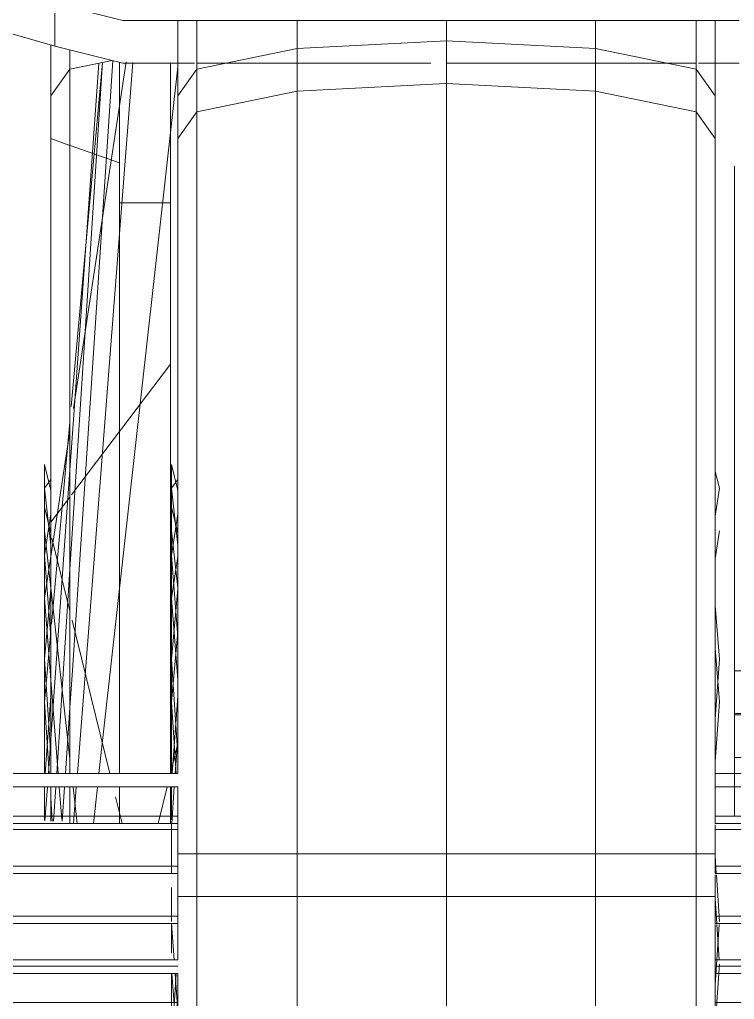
# Model space of a CAD drawing. Header units: millimetres. Extents: x 47511 to 319330, y -16764 to 12078.
# Drawn here: x 98222.7 to 98272.7, y 372.7 to 441.2 of the extents above; entities that cross this region are included whole.
import ezdxf

# ---------------------------------------------------------------- set-up
doc = ezdxf.new("R2010")
doc.units = ezdxf.units.MM
doc.linetypes.add('Dash - Tight', pattern=[4.5, 3, -1.5])
doc.layers.add('A-GENM', color=7, linetype='Continuous', lineweight=5)
doc.layers.add('E-LUM-CIRC', color=5, linetype='Dash - Tight', lineweight=30)
doc.layers.add('G-IMPT', color=7, linetype='Continuous', lineweight=13, true_color=0xc0c0c0)

# ---------------------------------------------------------------- blocks, each defined once
blk = doc.blocks.new('Bicycle_ATB_10197 - Bike ATB2_skp_-V13-S_1000_LB_Basement')
at = {"layer": 'G-IMPT', "lineweight": 5}
for p, q in [((268.503, 19.244), (272.508, 18.798)), ((280.48, 19.244), (275.571, 18.798)), ((280.48, 19.244), (285.493, 18.912)), ((275.041, 18.75), (260.9, 17.464)), ((267.912, 18.798), (266.147, 17.464)), ((272.508, 18.798), (284.473, 17.464)), ((288.823, 18.6), (286.459, 18.448)), ((287.206, 18.798), (288.822, 18.691)), ((285.505, 18.386), (271.188, 17.464)), ((259.821, 17.366), (235.734, 15.176)), ((269.068, 17.328), (235.735, 15.181)), ((265.983, 17.34), (256.841, 10.434)), ((271.188, 17.464), (269.068, 17.328)), ((288.991, 17.214), (286.454, 17.015)), ((286.455, 17.243), (288.991, 16.961)), ((285.503, 16.941), (235.738, 13.05)), ((288.991, 11.295), (286.433, 10.666)), ((285.487, 10.434), (283.394, 9.919))]:
    blk.add_line(p, q, dxfattribs=at)
blk = doc.blocks.new('Bicycle_ATB_10197 - Bike ATB2_skp_-V14-S_1000_LB_Basement')
at = {"layer": 'G-IMPT', "lineweight": 5}
for p, q in [((299.385, 19.205), (301.739, 19.038)), ((314.966, 19.244), (309.257, 18.798)), ((314.966, 19.244), (317.893, 18.798)), ((321.339, 19.244), (319.523, 18.798)), ((309.257, 18.798), (302.695, 18.285)), ((302.706, 18.97), (305.13, 18.798)), ((305.13, 18.798), (323.956, 17.464)), ((319.181, 18.714), (314.096, 17.464)), ((317.893, 18.798), (326.638, 17.464)), ((299.369, 17.991), (301.743, 17.833)), ((301.742, 18.21), (299.487, 18.034)), ((302.696, 17.77), (307.303, 17.464)), ((313.444, 17.304), (302.7, 14.664)), ((307.303, 17.464), (309.937, 17.289)), ((309.937, 17.289), (352.589, 14.459)), ((323.956, 17.464), (325.509, 17.354)), ((325.509, 17.354), (352.41, 15.448)), ((328.242, 17.22), (352.499, 13.52)), ((299.209, 15.822), (301.75, 15.538)), ((302.699, 15.433), (352.161, 9.919)), ((301.072, 14.264), (299.209, 13.806))]:
    blk.add_line(p, q, dxfattribs=at)
blk = doc.blocks.new('Bicycle_ATB_10197 - Bike ATB2_skp_-V15-S_1000_LB_Basement')
blk.add_blockref('Bicycle_ATB_10197 - Bike ATB2_skp_-V14-S_1000_LB_Basement', (0, 0))
at = {"extrusion": (0, 0, -1), "zscale": -1}
blk.add_blockref('Bicycle_ATB_10197 - Bike ATB2_skp_-V13-S_1000_LB_Basement', (-588.2, 0), dxfattribs=at)
blk = doc.blocks.new('Bicycle_ATB_10197 - Bike ATB2_skp_-8137462-S_1000_LB_Basement')
at = {"layer": 'G-IMPT', "lineweight": 5}
for p, q in [((110.26, 0), (112.44, 0)), ((112.44, 0), (114.62, 0)), ((116.8, 0), (114.62, 0)), ((114.62, 0), (116.8, 0)), ((116.8, 0), (117.27, 0)), ((117.27, 0), (117.74, 0)), ((118.68, 0), (118.21, 0)), ((118.68, 0), (120.58, 0)), ((120.58, 0), (122.49, 0)), ((126.3, 0), (124.4, 0)), ((124.4, 0), (126.3, 0))]:
    blk.add_line(p, q, dxfattribs=at)
at = {"layer": 'G-IMPT', "lineweight": 5, "flags": 128}
for points in [[(114.62, 0), (112.44, 0), (110.26, 0)], [(118.21, 0), (117.74, 0), (117.27, 0), (116.8, 0)], [(117.74, 0), (118.21, 0), (118.68, 0)], [(122.49, 0), (120.58, 0), (118.68, 0)], [(126.3, 0), (127.86, 0), (129.41, 0), (130.97, 0), (132.52, 0)], [(132.52, 0), (130.97, 0), (129.41, 0), (127.86, 0), (126.3, 0)], [(132.52, 0), (135.21, 0), (137.9, 0), (140.58, 0), (143.27, 0)], [(143.27, 0), (140.58, 0), (137.9, 0), (135.21, 0), (132.52, 0)], [(143.27, 0), (142.74, 0), (142.22, 0), (141.69, 0), (141.16, 0)], [(141.16, 0), (142.72, 0), (144.27, 0), (145.83, 0), (147.38, 0)], [(147.38, 0), (145.83, 0), (144.27, 0), (142.72, 0), (141.16, 0)], [(141.16, 0), (141.69, 0), (142.22, 0), (142.74, 0), (143.27, 0)], [(147.38, 0), (148.4, 0), (149.41, 0), (150.43, 0), (151.44, 0)], [(151.44, 0), (150.43, 0), (149.41, 0), (148.4, 0), (147.38, 0)], [(151.44, 0), (154.31, 0), (157.18, 0), (160.05, 0), (162.92, 0)], [(162.92, 0), (160.05, 0), (157.18, 0), (154.31, 0), (151.44, 0)], [(162.92, 0), (161.46, 0), (160, 0), (158.54, 0), (157.08, 0)], [(157.08, 0), (158.1, 0), (159.11, 0), (160.13, 0), (161.14, 0)], [(161.14, 0), (160.13, 0), (159.11, 0), (158.1, 0), (157.08, 0)], [(157.08, 0), (158.54, 0), (160, 0), (161.46, 0), (162.92, 0)], [(161.14, 0), (161.49, 0), (161.85, 0), (162.2, 0), (162.55, 0)], [(162.55, 0), (162.2, 0), (161.85, 0), (161.49, 0), (161.14, 0)], [(162.55, 0), (165.26, 0), (167.96, 0), (170.67, 0), (173.38, 0)], [(173.38, 0), (170.67, 0), (167.96, 0), (165.26, 0), (162.55, 0)], [(173.38, 0), (171.16, 0), (168.94, 0), (166.73, 0), (164.51, 0)], [(164.51, 0), (164.86, 0), (165.21, 0), (165.57, 0), (165.92, 0)], [(165.92, 0), (165.57, 0), (165.21, 0), (164.86, 0), (164.51, 0)], [(164.51, 0), (166.73, 0), (168.94, 0), (171.16, 0), (173.38, 0)]]:
    blk.add_lwpolyline(points, dxfattribs=at)
blk = doc.blocks.new('Bicycle_ATB_10197 - Bike ATB2_skp_-8137463-S_1000_LB_Basement')
at = {"layer": 'G-IMPT', "lineweight": 5}
for p, q in [((79.641, 24), (81.669, 24)), ((81.669, 24), (83.759, 24)), ((83.759, 24), (86.746, 24)), ((83.759, 24), (83.759, 15.121)), ((86.84, 15.121), (86.84, 24))]:
    blk.add_line(p, q, dxfattribs=at)
at = {"xscale": 0.6375951415095663, "yscale": 0.6375951415095663, "zscale": 0.6375951415095663}
blk.add_blockref('Bicycle_ATB_10197 - Bike ATB2_skp_-8137462-S_1000_LB_Basement', (11.617, 24), dxfattribs=at)
blk = doc.blocks.new('Bicycle_ATB_10197 - BikeATB2D_dwg_Bike ATB2_skp_-2255-Ref_ Level-8137496-S_1000_LB_Basement')
at = {"layer": 'G-IMPT', "lineweight": 5}
blk.add_line((321.339, 19.244), (319.523, 18.798), dxfattribs=at)
at = {"layer": 'G-IMPT', "lineweight": 5, "flags": 128}
for points in [[(267.912, 18.798), (268.503, 19.244), (272.508, 18.798)], [(287.206, 18.798), (280.48, 19.244), (275.571, 18.798)], [(317.893, 18.798), (314.966, 19.244), (309.257, 18.798)]]:
    blk.add_lwpolyline(points, dxfattribs=at)
blk = doc.blocks.new('Bicycle_ATB_10197 - BikeATB2D_dwg_Bike ATB2_skp_-2256-Ref_ Level-8137497-S_1000_LB_Basement')
at = {"layer": 'G-IMPT', "lineweight": 5}
for p, q in [((321.339, 19.244), (319.523, 18.798)), ((299.719, 19.181), (305.13, 18.798))]:
    blk.add_line(p, q, dxfattribs=at)
at = {"layer": 'G-IMPT', "lineweight": 5, "flags": 128}
for points in [[(267.912, 18.798), (268.503, 19.244), (272.508, 18.798)], [(283.078, 19.072), (280.48, 19.244), (275.571, 18.798)], [(317.893, 18.798), (314.966, 19.244), (309.257, 18.798)]]:
    blk.add_lwpolyline(points, dxfattribs=at)
blk = doc.blocks.new('Bicycle_ATB_10197 - BikeATB2D_dwg_Bike ATB2_skp_-2257-Ref_ Level-8137498-S_1000_LB_Basement')
at = {"extrusion": (0, 0, -1), "zscale": -1}
blk.add_blockref('Bicycle_ATB_10197 - BikeATB2D_dwg_Bike ATB2_skp_-2255-Ref_ Level-8137496-S_1000_LB_Basement', (-588.2, 0), dxfattribs=at)
blk.add_blockref('Bicycle_ATB_10197 - BikeATB2D_dwg_Bike ATB2_skp_-2256-Ref_ Level-8137497-S_1000_LB_Basement', (0, 0))
blk = doc.blocks.new('Bicycle_ATB_10197 - BikeATB2D_dwg_Bike ATB2_skp_wheel-2258-Ref_ Level-8137499-S_1000_LB_Basement')
at = {"layer": 'G-IMPT', "lineweight": 5}
for p, q in [((333.277, 37.898), (330.917, 37.898)), ((330.989, 38.344), (333.276, 38.344)), ((385.23, 37.898), (381.657, 37.898)), ((330.746, 36.564), (333.281, 36.564)), ((330.746, 29.534), (333.305, 29.534)), ((334.243, 29.534), (383.952, 29.534))]:
    blk.add_line(p, q, dxfattribs=at)
at = {"layer": 'G-IMPT', "lineweight": 5, "flags": 128}
for points in [[(334.234, 36.564), (383.534, 36.564), (381.657, 37.898), (334.244, 37.898)], [(334.243, 38.344), (335.577, 38.344), (337.799, 38.344), (340.022, 38.344), (342.244, 38.344), (344.056, 38.344), (345.867, 38.344), (347.679, 38.344), (349.491, 38.344), (350.673, 38.344), (351.856, 38.344), (353.038, 38.344), (354.221, 38.344), (354.632, 38.344), (355.042, 38.344), (355.453, 38.344), (355.864, 38.344), (355.453, 38.344), (355.042, 38.344), (354.632, 38.344), (354.221, 38.344), (353.038, 38.344), (351.856, 38.344), (350.673, 38.344), (349.491, 38.344), (347.679, 38.344), (345.867, 38.344), (344.056, 38.344), (342.244, 38.344), (340.022, 38.344), (337.799, 38.344), (335.577, 38.344), (334.244, 38.344)], [(384.14, 33.612), (383.534, 36.564), (384.884, 36.564)]]:
    blk.add_lwpolyline(points, dxfattribs=at)
blk.add_blockref('Bicycle_ATB_10197 - BikeATB2D_dwg_Bike ATB2_skp_-2257-Ref_ Level-8137498-S_1000_LB_Basement', (34.525, 19.1))
blk = doc.blocks.new('Bicycle_ATB_10197 - BikeATB2D_dwg_Bike ATB2_skp_-2263-Ref_ Level-8137513-S_1000_LB_Basement')
at = {"layer": 'G-IMPT', "lineweight": 5}
for p, q in [((34.315, 30.777), (33.435, 30.777)), ((45.685, 14.325), (45.685, -2.143)), ((46.565, 14.249), (46.565, -2.143))]:
    blk.add_line(p, q, dxfattribs=at)
at = {"layer": 'G-IMPT', "lineweight": 5, "flags": 128}
blk.add_lwpolyline([(35.762, 30.777), (34.315, 30.777), (34.315, 29.678)], dxfattribs=at)
blk = doc.blocks.new('Bicycle_ATB_10197 - BikeATB2D_dwg_Bike ATB2_skp_-2268-Ref_ Level-8137518-S_1000_LB_Basement')
at = {"layer": 'G-IMPT', "lineweight": 5}
for p, q in [((104.26, 0), (102.35, 0)), ((102.35, 0), (104.26, 0))]:
    blk.add_line(p, q, dxfattribs=at)
at = {"layer": 'G-IMPT', "lineweight": 5, "flags": 128}
for points in [[(126.3, 0), (124.4, 0), (122.49, 0), (120.58, 0), (118.68, 0), (118.21, 0), (117.74, 0), (117.27, 0), (116.8, 0), (114.62, 0), (112.44, 0), (110.26, 0), (108.08, 0), (106.17, 0)], [(106.17, 0), (108.08, 0), (110.26, 0), (112.44, 0), (114.62, 0), (116.8, 0), (117.27, 0), (117.74, 0), (118.21, 0), (118.68, 0), (120.58, 0), (122.49, 0), (124.4, 0), (126.3, 0), (127.86, 0), (129.41, 0), (130.97, 0), (132.52, 0), (135.21, 0), (137.9, 0), (140.58, 0), (143.27, 0), (142.74, 0), (142.22, 0), (141.69, 0), (141.16, 0), (142.72, 0), (144.27, 0), (145.83, 0), (147.38, 0), (148.4, 0), (149.41, 0), (150.43, 0), (151.44, 0), (154.31, 0), (157.18, 0), (160.05, 0), (162.92, 0), (161.46, 0), (160, 0), (158.54, 0), (157.08, 0), (158.1, 0), (159.11, 0), (160.13, 0), (161.14, 0), (161.49, 0), (161.85, 0), (162.2, 0), (162.55, 0), (165.26, 0), (167.96, 0), (170.67, 0), (173.38, 0), (171.16, 0), (168.94, 0), (166.73, 0), (164.51, 0), (164.86, 0), (165.21, 0), (165.57, 0), (165.92, 0), (165.57, 0), (165.21, 0), (164.86, 0), (164.51, 0), (166.73, 0), (168.94, 0), (171.16, 0), (173.38, 0), (170.67, 0), (167.96, 0), (165.26, 0), (162.55, 0), (162.2, 0), (161.85, 0), (161.49, 0), (161.14, 0), (160.13, 0), (159.11, 0), (158.1, 0), (157.08, 0), (158.54, 0), (160, 0), (161.46, 0), (162.92, 0), (160.05, 0), (157.18, 0), (154.31, 0), (151.44, 0), (150.43, 0), (149.41, 0), (148.4, 0), (147.38, 0), (145.83, 0), (144.27, 0), (142.72, 0), (141.16, 0), (141.69, 0), (142.22, 0), (142.74, 0), (143.27, 0), (140.58, 0), (137.9, 0), (135.21, 0), (132.52, 0), (130.97, 0), (129.41, 0), (127.86, 0), (126.3, 0)]]:
    blk.add_lwpolyline(points, dxfattribs=at)
blk = doc.blocks.new('Bicycle_ATB_10197 - BikeATB2D_dwg_Bike ATB2_skp_-2269-Ref_ Level-8137519-S_1000_LB_Basement')
at = {"layer": 'G-IMPT', "lineweight": 5}
for p, q in [((78.682, 24), (76.654, 24)), ((83.759, 24), (78.682, 24))]:
    blk.add_line(p, q, dxfattribs=at)
at = {"layer": 'G-IMPT', "lineweight": 5, "flags": 128}
blk.add_lwpolyline([(83.759, 15.121), (83.759, 24), (86.84, 24), (86.84, 15.121)], dxfattribs=at)
at = {"xscale": 0.6375951415095663, "yscale": 0.6375951415095663, "zscale": 0.6375951415095663}
blk.add_blockref('Bicycle_ATB_10197 - BikeATB2D_dwg_Bike ATB2_skp_-2268-Ref_ Level-8137518-S_1000_LB_Basement', (11.617, 24), dxfattribs=at)
blk = doc.blocks.new('Bicycle_ATB_10197 - BikeATB2D_dwg-8137488-S_1000_LB_Basement')
at = {"xscale": 1.06560223676661, "yscale": 1.06560223676661, "zscale": 1.06560223676661}
blk.add_blockref('Bicycle_ATB_10197 - BikeATB2D_dwg_Bike ATB2_skp_-2263-Ref_ Level-8137513-S_1000_LB_Basement', (-702.82, 21.033), dxfattribs=at)
for name, p in [('Bicycle_ATB_10197 - BikeATB2D_dwg_Bike ATB2_skp_wheel-2258-Ref_ Level-8137499-S_1000_LB_Basement', (-987.445, -19.149)), ('Bicycle_ATB_10197 - BikeATB2D_dwg_Bike ATB2_skp_-2269-Ref_ Level-8137519-S_1000_LB_Basement', (-732.854, -53.076))]:
    blk.add_blockref(name, p)
blk = doc.blocks.new('Bicycle_ATB_10197 - Bicycle_ATB_10197-8136418-S_1000_LB_Basement')
at = {"layer": 'A-GENM'}
for p, q in [((-653.541, 18.749), (-651.181, 18.749)), ((-650.214, 18.749), (-605.787, 18.749)), ((-605.787, 18.749), (-606.259, 17.416)), ((-605.787, 18.749), (-599.227, 18.749)), ((-606.267, 17.393), (-607.484, 13.951)), ((-651.164, 13.951), (-653.711, 13.951)), ((-610.273, 13.951), (-650.219, 13.951)), ((-600.447, 13.951), (-610.273, 13.951)), ((-610.273, 10.385), (-610.273, 13.951))]:
    blk.add_line(p, q, dxfattribs=at)
for name, p in [('Bicycle_ATB_10197 - BikeATB2D_dwg-8137488-S_1000_LB_Basement', (2.987, 0)), ('Bicycle_ATB_10197 - Bike ATB2_skp_-V15-S_1000_LB_Basement', (-952.92, -0.049)), ('Bicycle_ATB_10197 - Bike ATB2_skp_-8137463-S_1000_LB_Basement', (-732.854, -53.076))]:
    blk.add_blockref(name, p)
blk = doc.blocks.new('Bicycle_ATB_10197 - Bike ATB2_skp_-V26-S_1000_LB_Basement')
at = {"layer": 'G-IMPT', "lineweight": 5}
for p, q in [((268.503, 19.244), (272.508, 18.798)), ((280.48, 19.244), (275.571, 18.798)), ((280.48, 19.244), (285.493, 18.912)), ((314.966, 19.244), (309.257, 18.798)), ((314.966, 19.244), (317.893, 18.798)), ((321.339, 19.244), (319.523, 18.798)), ((299.484, 19.198), (305.13, 18.798))]:
    blk.add_line(p, q, dxfattribs=at)
blk = doc.blocks.new('Bicycle_ATB_10197 - Bike ATB2_skp_-V27-S_1000_LB_Basement')
at = {"layer": 'G-IMPT', "lineweight": 5}
for p, q in [((268.503, 19.244), (272.508, 18.798)), ((280.48, 19.244), (275.571, 18.798)), ((280.48, 19.244), (287.206, 18.798)), ((299.209, 19.218), (301.769, 19.036)), ((314.966, 19.244), (309.257, 18.798)), ((314.966, 19.244), (317.893, 18.798)), ((321.339, 19.244), (319.523, 18.798)), ((302.706, 18.97), (305.13, 18.798))]:
    blk.add_line(p, q, dxfattribs=at)
blk = doc.blocks.new('Bicycle_ATB_10197 - Bike ATB2_skp_-V28-S_1000_LB_Basement')
at = {"extrusion": (0, 0, -1), "zscale": -1}
blk.add_blockref('Bicycle_ATB_10197 - Bike ATB2_skp_-V26-S_1000_LB_Basement', (-588.2, 0), dxfattribs=at)
blk.add_blockref('Bicycle_ATB_10197 - Bike ATB2_skp_-V27-S_1000_LB_Basement', (0, 0))
blk = doc.blocks.new('Bicycle_ATB_10197 - Bike ATB2_skp_-V29-S_1000_LB_Basement')
at = {"layer": 'G-IMPT', "lineweight": 5}
for p, q in [((-679.687, -19.149), (-682.301, -18.847)), ((-679.687, -19.149), (-676.413, -18.847)), ((-663.55, -19.149), (-667.986, -18.847)), ((-645.201, -19.149), (-649.382, -18.847)), ((-645.201, -19.149), (-641.45, -18.847)), ((-633.224, -19.149), (-635.195, -18.847))]:
    blk.add_line(p, q, dxfattribs=at)
blk = doc.blocks.new('Bicycle_ATB_10197 - Bike ATB2_skp_-V30-S_1000_LB_Basement')
at = {"layer": 'G-IMPT', "lineweight": 5}
for p, q in [((264.365, 0), (261.751, 0.302)), ((264.365, 0), (267.639, 0.302)), ((280.784, 0.019), (283.271, 0.182)), ((283.345, 0.187), (285.086, 0.302)), ((298.851, 0), (294.67, 0.302)), ((298.851, 0), (302.602, 0.302)), ((310.828, 0), (308.857, 0.302))]:
    blk.add_line(p, q, dxfattribs=at)
blk = doc.blocks.new('Bicycle_ATB_10197 - Bike ATB2_skp_-V36-S_1000_LB_Basement')
at = {"layer": 'G-IMPT', "lineweight": 5}
for p, q in [((34.315, 30.777), (34.315, -2.143)), ((36.238, 30.777), (34.315, 30.777)), ((36.718, 30.777), (36.718, -2.143)), ((33.435, -2.143), (33.435, 27.471)), ((40, 26.061), (40, -2.143)), ((45.685, 23.175), (45.685, -2.143)), ((43.282, -2.143), (43.282, 23.092)), ((46.565, 22.802), (46.565, -2.143)), ((33.435, -37.425), (33.435, -39.652)), ((34.315, -37.425), (34.315, -39.652)), ((36.718, -37.425), (36.718, -39.652)), ((40, -37.425), (40, -39.652)), ((43.282, -37.425), (43.282, -39.652)), ((45.685, -37.425), (45.685, -39.652)), ((46.565, -37.425), (46.565, -39.652)), ((34.315, -39.652), (33.435, -39.652)), ((36.718, -39.652), (34.315, -39.652)), ((39.521, -39.652), (37.118, -39.652)), ((42.803, -39.652), (40, -39.652)), ((45.685, -39.652), (43.282, -39.652)), ((46.565, -39.652), (45.685, -39.652))]:
    blk.add_line(p, q, dxfattribs=at)
blk = doc.blocks.new('Bicycle_ATB_10197 - Bike ATB2_skp_-8137456-S_1000_LB_Basement')
at = {"layer": 'G-IMPT', "lineweight": 5}
for p, q in [((-595.952, 39.068), (-599.31, 27.34)), ((-600.506, 22.597), (-599.31, 27.34)), ((-599.31, 27.34), (-596.323, 27.34)), ((-600.506, 18.749), (-600.506, 22.597)), ((-600.506, 17.579), (-600.506, 18.749)), ((-600.506, 1.037), (-600.506, 17.416)), ((-600.506, -17.513), (-600.506, -0.049)), ((-600.506, -18.847), (-600.506, -17.677)), ((-600.506, -20.522), (-600.506, -18.847))]:
    blk.add_line(p, q, dxfattribs=at)
blk = doc.blocks.new('Bicycle_ATB_10197 - BikeATB2D_dwg_Bike ATB2_skp_-2253-Ref_ Level-8137494-S_1000_LB_Basement')
at = {"layer": 'G-IMPT', "lineweight": 5}
for p, q in [((257.992, 0), (258.423, 0.302)), ((276.888, 0.246), (276.066, 0.302)), ((280.502, 0), (283.753, 0.214)), ((283.856, 0.221), (285.086, 0.302))]:
    blk.add_line(p, q, dxfattribs=at)
at = {"layer": 'G-IMPT', "lineweight": 5, "flags": 128}
for points in [[(267.639, 0.302), (264.365, 0), (261.751, 0.302)], [(302.602, 0.302), (298.851, 0), (294.67, 0.302)], [(311.99, 0.302), (310.828, 0), (308.857, 0.302)]]:
    blk.add_lwpolyline(points, dxfattribs=at)
blk = doc.blocks.new('Bicycle_ATB_10197 - BikeATB2D_dwg_Bike ATB2_skp_-2254-Ref_ Level-8137495-S_1000_LB_Basement')
at = {"layer": 'G-IMPT', "lineweight": 5}
for p, q in [((301.385, 0), (301.816, 0.302)), ((321.19, 0.184), (319.459, 0.302)), ((323.682, 0.014), (321.19, 0.184))]:
    blk.add_line(p, q, dxfattribs=at)
at = {"layer": 'G-IMPT', "lineweight": 5, "flags": 128}
for points in [[(305.144, 0.302), (307.758, 0), (311.031, 0.302)], [(338.063, 0.302), (342.244, 0), (345.995, 0.302)], [(355.383, 0.302), (354.221, 0), (352.25, 0.302)]]:
    blk.add_lwpolyline(points, dxfattribs=at)
blk = doc.blocks.new('Bicycle_ATB_10197 - BikeATB2D_dwg_Bike ATB2_skp_-2255-Ref_ Level-V53-S_1000_LB_Basement')
at = {"layer": 'G-IMPT', "lineweight": 5}
for p, q in [((298.987, 19.233), (301.522, 19.054)), ((321.339, 19.244), (319.523, 18.798)), ((302.471, 18.986), (305.13, 18.798))]:
    blk.add_line(p, q, dxfattribs=at)
at = {"layer": 'G-IMPT', "lineweight": 5, "flags": 128}
for points in [[(267.912, 18.798), (268.503, 19.244), (272.508, 18.798)], [(287.206, 18.798), (280.48, 19.244), (275.571, 18.798)], [(317.893, 18.798), (314.966, 19.244), (309.257, 18.798)]]:
    blk.add_lwpolyline(points, dxfattribs=at)
blk = doc.blocks.new('Bicycle_ATB_10197 - BikeATB2D_dwg_Bike ATB2_skp_-2256-Ref_ Level-V54-S_1000_LB_Basement')
at = {"layer": 'G-IMPT', "lineweight": 5}
for p, q in [((321.339, 19.244), (319.523, 18.798)), ((299.719, 19.181), (305.13, 18.798))]:
    blk.add_line(p, q, dxfattribs=at)
at = {"layer": 'G-IMPT', "lineweight": 5, "flags": 128}
for points in [[(267.912, 18.798), (268.503, 19.244), (272.508, 18.798)], [(285.728, 18.896), (280.48, 19.244), (275.571, 18.798)], [(317.893, 18.798), (314.966, 19.244), (309.257, 18.798)]]:
    blk.add_lwpolyline(points, dxfattribs=at)
blk = doc.blocks.new('Bicycle_ATB_10197 - BikeATB2D_dwg_Bike ATB2_skp_-2257-Ref_ Level-V55-S_1000_LB_Basement')
at = {"extrusion": (0, 0, -1), "zscale": -1}
blk.add_blockref('Bicycle_ATB_10197 - BikeATB2D_dwg_Bike ATB2_skp_-2255-Ref_ Level-V53-S_1000_LB_Basement', (-588.2, 0), dxfattribs=at)
blk.add_blockref('Bicycle_ATB_10197 - BikeATB2D_dwg_Bike ATB2_skp_-2256-Ref_ Level-V54-S_1000_LB_Basement', (0, 0))
blk = doc.blocks.new('Bicycle_ATB_10197 - BikeATB2D_dwg_Bike ATB2_skp_wheel-2258-Ref_ Level-V56-S_1000_LB_Basement')
at = {"layer": 'G-IMPT', "lineweight": 5}
for p, q in [((320.253, 37.898), (275.591, 37.898)), ((321.672, 38.344), (323.737, 38.344)), ((323.894, 38.344), (326.259, 38.344)), ((330.989, 38.344), (333.305, 38.344)), ((386.939, 37.898), (381.657, 37.898)), ((275.591, 0.302), (321.19, 0.302)), ((321.19, 0.302), (323.673, 0.302)), ((323.751, 0.302), (327.142, 0.302)), ((327.248, 0.302), (328.624, 0.302)), ((328.624, 0.302), (330.64, 0.302)), ((330.746, 0.302), (333.229, 0.302)), ((381.657, 0.302), (386.939, 0.302))]:
    blk.add_line(p, q, dxfattribs=at)
at = {"layer": 'G-IMPT', "lineweight": 5, "flags": 128}
for points in [[(320.253, 38.344), (319.449, 38.344), (317.227, 38.344)], [(317.227, 38.344), (319.449, 38.344)], [(333.307, 37.898), (328.624, 37.898), (321.19, 37.898)], [(327.295, 38.344), (328.624, 38.344), (330.745, 38.344)], [(328.624, 37.898), (328.624, 36.564), (383.534, 36.564), (381.657, 37.898), (334.244, 37.898)], [(334.243, 38.344), (335.577, 38.344), (337.799, 38.344), (340.022, 38.344), (342.244, 38.344), (344.056, 38.344), (345.867, 38.344), (347.679, 38.344), (349.491, 38.344), (350.673, 38.344), (351.856, 38.344), (353.038, 38.344), (354.221, 38.344), (354.632, 38.344), (355.042, 38.344), (355.453, 38.344), (355.864, 38.344), (355.453, 38.344), (355.042, 38.344), (354.632, 38.344), (354.221, 38.344), (353.038, 38.344), (351.856, 38.344), (350.673, 38.344), (349.491, 38.344), (347.679, 38.344), (345.867, 38.344), (344.056, 38.344), (342.244, 38.344), (340.022, 38.344), (337.799, 38.344), (335.577, 38.344), (334.244, 38.344)], [(64.136, 0.302), (94.67, 0.302), (86.393, 1.636), (125.368, 1.636), (120.025, 8.666), (166.363, 8.666), (164.808, 19.1), (216.567, 19.1), (217.631, 29.534), (272.271, 29.534), (273.715, 36.564), (328.624, 36.564), (328.624, 29.534), (384.977, 29.534), (383.534, 36.564), (386.939, 36.564)], [(94.67, 0.302), (132.314, 0.302), (125.368, 1.636), (170.519, 1.636), (166.363, 8.666), (217.631, 8.666), (216.567, 19.1), (271.732, 19.1), (272.271, 29.534), (328.624, 29.534), (328.624, 19.1), (385.517, 19.1), (384.977, 29.534), (386.939, 29.534)], [(132.314, 0.302), (175.922, 0.302), (170.519, 1.636), (220.474, 1.636), (217.631, 8.666), (272.271, 8.666), (271.732, 19.1), (328.624, 19.1), (328.624, 8.666), (384.977, 8.666), (385.517, 19.1), (386.939, 19.1)], [(175.922, 0.302), (224.17, 0.302), (220.474, 1.636), (273.715, 1.636), (272.271, 8.666), (328.624, 8.666), (328.624, 1.636), (383.534, 1.636), (384.977, 8.666), (386.939, 8.666)], [(224.17, 0.302), (275.591, 0.302), (273.715, 1.636), (328.624, 1.636), (328.624, 0.302)], [(333.229, 0.302), (381.657, 0.302), (383.534, 1.636), (386.939, 1.636)]]:
    blk.add_lwpolyline(points, dxfattribs=at)
for name, p in [('Bicycle_ATB_10197 - BikeATB2D_dwg_Bike ATB2_skp_-2257-Ref_ Level-V55-S_1000_LB_Basement', (34.525, 19.1)), ('Bicycle_ATB_10197 - BikeATB2D_dwg_Bike ATB2_skp_-2253-Ref_ Level-8137494-S_1000_LB_Basement', (43.393, 0)), ('Bicycle_ATB_10197 - BikeATB2D_dwg_Bike ATB2_skp_-2254-Ref_ Level-8137495-S_1000_LB_Basement', (0, 0))]:
    blk.add_blockref(name, p)
blk = doc.blocks.new('Bicycle_ATB_10197 - BikeATB2D_dwg_Bike ATB2_skp_-2262-Ref_ Level-V72-S_1000_LB_Basement')
at = {"layer": 'G-IMPT', "lineweight": 5, "flags": 128}
blk.add_lwpolyline([(384.748, -30.251), (384.748, -8.691), (384.748, 12.868), (385.944, 17.611)], dxfattribs=at)
blk = doc.blocks.new('Bicycle_ATB_10197 - BikeATB2D_dwg_Bike ATB2_skp_-2263-Ref_ Level-V73-S_1000_LB_Basement')
at = {"layer": 'G-IMPT', "lineweight": 5}
for p, q in [((34.315, 30.777), (33.435, 30.777)), ((33.435, -2.143), (33.435, 28.882)), ((36.718, 28.882), (36.718, -2.143)), ((40, 28.882), (40, -2.143)), ((43.282, -2.143), (43.282, 28.577)), ((45.685, 27.904), (45.685, -2.143)), ((46.565, 27.667), (46.565, -2.143)), ((34.315, -37.425), (34.315, -39.652)), ((36.718, -37.425), (36.718, -39.652)), ((40, -37.425), (40, -39.652)), ((43.282, -37.425), (43.282, -39.652)), ((45.685, -37.425), (45.685, -39.652))]:
    blk.add_line(p, q, dxfattribs=at)
at = {"layer": 'G-IMPT', "lineweight": 5, "flags": 128}
for points in [[(35.762, 30.777), (34.315, 30.777), (34.315, -2.143)], [(46.565, -37.425), (46.565, -39.652), (45.685, -39.652), (43.282, -39.652), (40, -39.652), (36.718, -39.652), (34.315, -39.652), (33.435, -39.652), (33.435, -37.425)]]:
    blk.add_lwpolyline(points, dxfattribs=at)
blk = doc.blocks.new('Bicycle_ATB_10197 - BikeATB2D_dwg-V95-S_1000_LB_Basement')
for name, p in [('Bicycle_ATB_10197 - BikeATB2D_dwg_Bike ATB2_skp_-2262-Ref_ Level-V72-S_1000_LB_Basement', (-985.254, 9.729)), ('Bicycle_ATB_10197 - BikeATB2D_dwg_Bike ATB2_skp_wheel-2258-Ref_ Level-V56-S_1000_LB_Basement', (-987.445, -19.149))]:
    blk.add_blockref(name, p)
at = {"xscale": 1.06560223676661, "yscale": 1.06560223676661, "zscale": 1.06560223676661}
blk.add_blockref('Bicycle_ATB_10197 - BikeATB2D_dwg_Bike ATB2_skp_-2263-Ref_ Level-V73-S_1000_LB_Basement', (-702.82, 21.033), dxfattribs=at)
blk = doc.blocks.new('Bicycle_ATB_10197 - Bicycle_ATB_10197-V96-S_1000_LB_Basement')
at = {"layer": 'A-GENM'}
for p, q in [((-664.205, 18.749), (-711.853, 18.749)), ((-658.82, 18.749), (-663.268, 18.749)), ((-658.82, 18.749), (-658.82, 17.416)), ((-651.151, 18.749), (-658.82, 18.749)), ((-653.711, 18.749), (-651.151, 18.749)), ((-605.787, 18.749), (-650.214, 18.749)), ((-650.214, 18.749), (-624.678, 18.749)), ((-603.911, 17.416), (-605.787, 18.749)), ((-600.506, 18.749), (-605.787, 18.749)), ((-713.73, 17.416), (-658.82, 17.416)), ((-658.82, 17.416), (-655.833, 17.416)), ((-658.82, 17.416), (-658.82, 10.385)), ((-655.833, 17.416), (-603.911, 17.416)), ((-603.911, 17.416), (-600.924, 17.416)), ((-602.467, 10.385), (-603.908, 17.403)), ((-715.173, 10.385), (-658.82, 10.385)), ((-658.82, 10.385), (-602.467, 10.385)), ((-658.82, 10.385), (-658.82, -0.003)), ((-601.93, -0.003), (-602.467, 10.385)), ((-602.467, 10.385), (-600.506, 10.385)), ((-712.723, -0.049), (-658.82, -0.049)), ((-658.82, -0.049), (-601.927, -0.049)), ((-658.82, -0.049), (-658.82, -10.482)), ((-602.467, -10.482), (-601.927, -0.049)), ((-601.927, -0.049), (-600.506, -0.049)), ((-715.173, -10.482), (-658.82, -10.482)), ((-658.82, -10.482), (-602.467, -10.482)), ((-658.82, -10.482), (-658.82, -17.513)), ((-603.911, -17.513), (-602.467, -10.482)), ((-602.467, -10.482), (-600.506, -10.482)), ((-713.73, -17.513), (-658.82, -17.513)), ((-658.82, -17.513), (-603.911, -17.513)), ((-658.82, -17.513), (-658.82, -18.847)), ((-605.787, -18.847), (-603.911, -17.513)), ((-603.911, -17.513), (-600.924, -17.513)), ((-711.853, -18.847), (-663.268, -18.847)), ((-663.268, -18.847), (-660.785, -18.847)), ((-660.707, -18.847), (-658.82, -18.847)), ((-658.82, -18.847), (-657.316, -18.847)), ((-657.209, -18.847), (-653.818, -18.847)), ((-653.711, -18.847), (-651.229, -18.847)), ((-651.229, -18.847), (-605.787, -18.847)), ((-605.787, -18.847), (-600.396, -18.847))]:
    blk.add_line(p, q, dxfattribs=at)
for name, p in [('Bicycle_ATB_10197 - BikeATB2D_dwg-V95-S_1000_LB_Basement', (2.987, 0)), ('Bicycle_ATB_10197 - Bike ATB2_skp_-8137456-S_1000_LB_Basement', (0, 0)), ('Bicycle_ATB_10197 - Bike ATB2_skp_-V28-S_1000_LB_Basement', (-952.92, -0.049)), ('Bicycle_ATB_10197 - Bike ATB2_skp_-V29-S_1000_LB_Basement', (0, 0)), ('Bicycle_ATB_10197 - Bike ATB2_skp_-V30-S_1000_LB_Basement', (-944.052, -19.149))]:
    blk.add_blockref(name, p)
at = {"xscale": 1.06560223676661, "yscale": 1.06560223676661, "zscale": 1.06560223676661}
blk.add_blockref('Bicycle_ATB_10197 - Bike ATB2_skp_-V36-S_1000_LB_Basement', (-702.82, 21.033), dxfattribs=at)

msp = doc.modelspace()

# ---------------------------------------------------------------- linework, layer by layer
at = {"layer": 'E-LUM-CIRC', "ltscale": 25, "const_width": 1}
msp.add_lwpolyline([(93406.837, -109.34, -0.305941), (94306.837, -109.34, 0.248861), (95206.837, -109.34, -0.317203), (96106.837, -109.34, 0.203902), (97206.837, -109.34, -0.191545), (98106.837, -109.34, 0.117955), (97297.497, 10879.072)], format="xyb", dxfattribs=at)

# ---------------------------------------------------------------- block references
at = {"layer": 'G-IMPT', "lineweight": 5, "rotation": 89.99999999999987}
for name, p in [('Bicycle_ATB_10197 - Bicycle_ATB_10197-8136418-S_1000_LB_Basement', (98243.582, 1038.695)), ('Bicycle_ATB_10197 - Bicycle_ATB_10197-V96-S_1000_LB_Basement', (98252.461, 1038.695))]:
    msp.add_blockref(name, p, dxfattribs=at)

doc.saveas('drawing.dxf')
